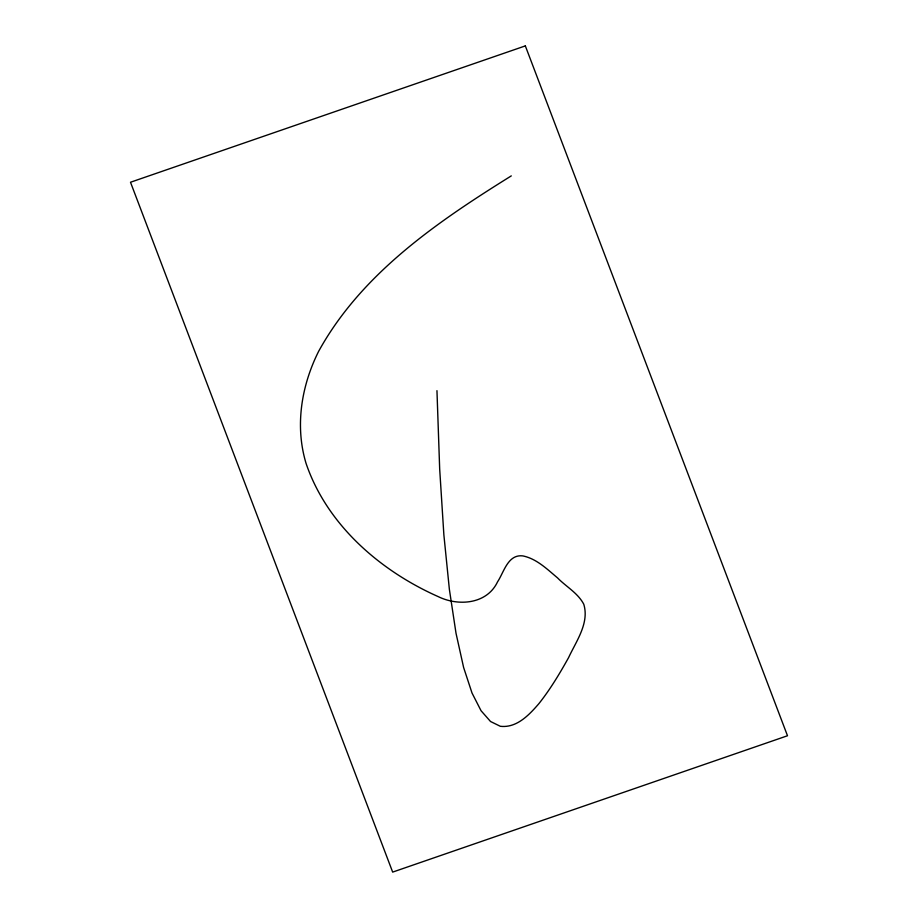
<?xml version="1.0" encoding="UTF-8"?>
<svg xmlns="http://www.w3.org/2000/svg" width="918" height="918" viewBox="0 0 918 918"><rect width="100%" height="100%" fill="white"/><g stroke="black" fill="none" stroke-linecap="round" stroke-linejoin="round"><path stroke-width="1.38" d="M511.292 175.889C437.519 221.766 361.508 273.461 318.603 351.387C301.356 385.858 294.758 426.136 306.096 463.498C327.037 524.924 380.098 570.801 438.184 596.608C458.369 606.511 486.953 604.274 497.533 581.874C503.993 572.155 507.861 554.082 522.847 555.906C536.628 558.741 547.082 569.149 557.513 577.87C566.131 586.717 577.892 593.017 583.768 604.216C589.551 623.092 576.16 641.28 568.586 657.621C559.705 673.571 550.284 689.292 538.923 703.613C529.147 714.927 516.742 728.215 500.321 726.287L490.545 721.514L481.055 710.727L472.024 693.033L463.624 667.512L456.016 633.259L449.372 589.356L443.876 534.896L439.676 468.96L436.957 390.655M525.337 45.9L130.505 182.246L392.663 872.1L787.495 735.754L525.337 45.9"/></g></svg>
